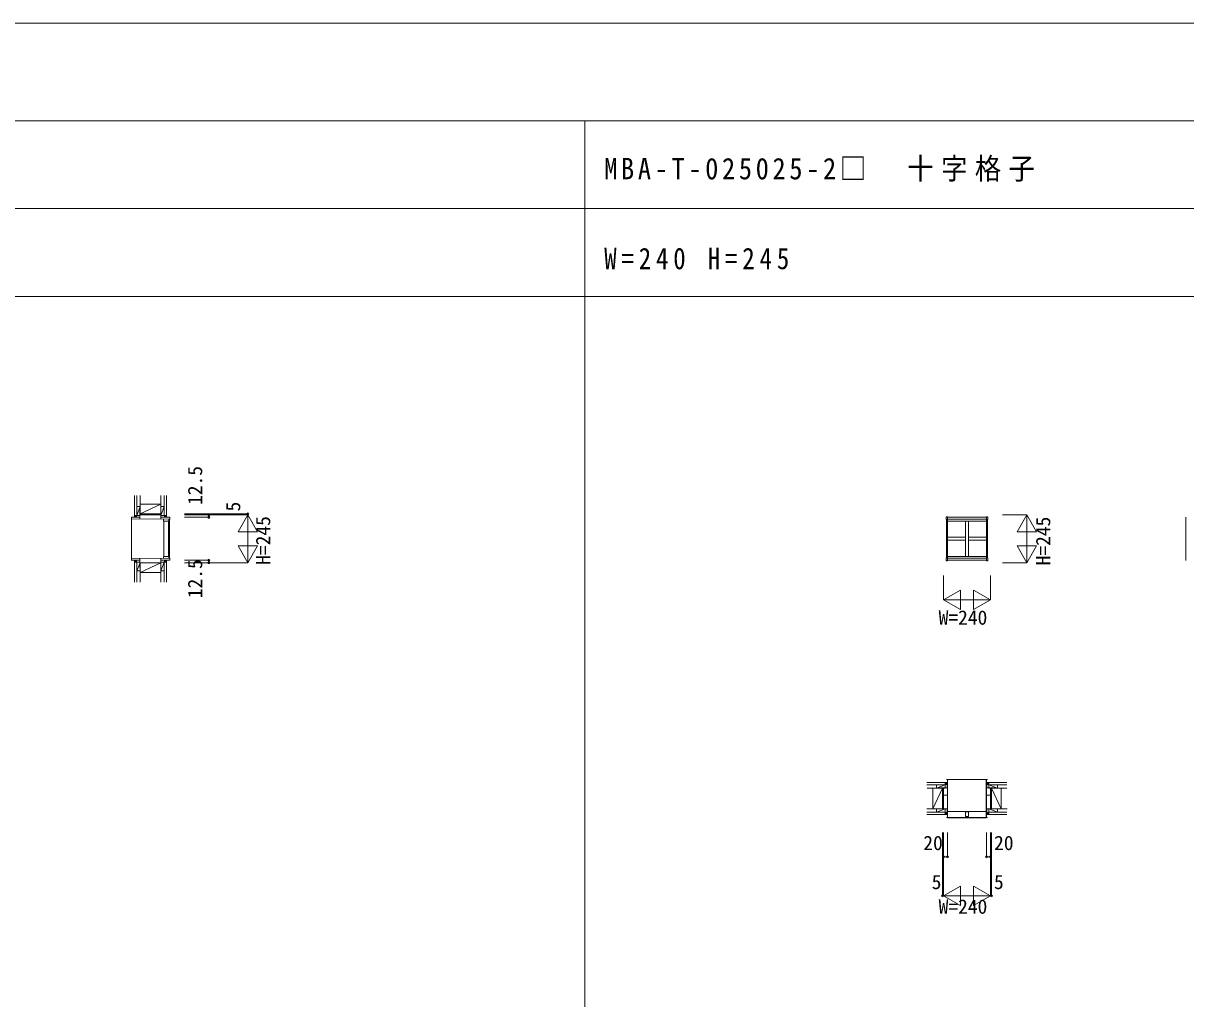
# Model space of a CAD drawing. Units: millimetres, scale not verified. Extents: x -14850 to 12650, y -10500 to 9500.
# Drawn here: x -6926 to -971, y 4500 to 9500 of the extents above; entities that cross this region are included whole.
import ezdxf
from ezdxf.enums import TextEntityAlignment as Align

# ---------------------------------------------------------------- set-up
doc = ezdxf.new("R2010")
doc.units = ezdxf.units.MM
doc.header["$LTSCALE"] = 50
doc.layers.add('0-0_0', color=7, linetype='Continuous')
for name, color, linetype, lineweight in [('0-1_USER1', 7, 'Continuous', 9), ('0-2_YKK_ZWAK', 2, 'Continuous', 9), ('0-3_YKK_11', 7, 'Continuous', 9), ('0-4_YKK_12', 4, 'Continuous', 9), ('0-5_YSS_K', 4, 'Continuous', 9), ('0-6_YKK_13', 4, 'Continuous', 9), ('0-7_YKK_D', 5, 'Continuous', 9), ('0-8_YKK_A1', 5, 'Continuous', 9)]:
    doc.layers.add(name, color=color, linetype=linetype, lineweight=lineweight)
doc.styles.add('ＭＳ ゴシック', font='')
doc.styles.get('ＭＳ ゴシック').set_extended_font_data('MS Gothic')

msp = doc.modelspace()

# ---------------------------------------------------------------- linework, layer by layer
at = {"layer": '0-1_USER1'}
for p, q in [((-14850, 9500), (12650, 9500)), ((-14850, 9000), (12150, 9000)), ((-4050, -10500), (-4050, 9000)), ((-14850, 8550), (12150, 8550)), ((-14850, 8100), (12150, 8100))]:
    msp.add_line(p, q, dxfattribs=at)
at = {"layer": '0-2_YKK_ZWAK'}
for p, q in [((-6100.23, 6985.14), (-5775.23, 6985.14)), ((-6100.23, 6980.14), (-5775.23, 6980.14)), ((-6100.23, 6967.64), (-5975.23, 6967.64)), ((-5975.23, 6980.14), (-5975.23, 6967.64)), ((-5825.23, 6893.54), (-5775.23, 6980.14)), ((-5775.23, 6980.14), (-5775.23, 6985.14)), ((-5775.23, 6980.14), (-5775.23, 6735.14)), ((-5725.23, 6893.54), (-5775.23, 6980.14)), ((-1785.33, 6980.14), (-1910.33, 6980.14)), ((-1785.33, 6980.14), (-1835.33, 6893.54)), ((-1785.33, 6980.14), (-1735.33, 6893.54)), ((-1785.33, 6980.14), (-1785.33, 6735.14)), ((-5825.23, 6893.54), (-5725.23, 6893.54)), ((-1735.33, 6893.54), (-1835.33, 6893.54)), ((-5825.23, 6821.74), (-5725.23, 6821.74)), ((-5825.23, 6821.74), (-5775.23, 6735.14)), ((-5775.23, 6735.14), (-5725.23, 6821.74)), ((-1785.33, 6735.14), (-1835.33, 6821.74)), ((-1835.33, 6821.74), (-1735.33, 6821.74)), ((-1785.33, 6735.14), (-1735.33, 6821.74)), ((-6100.23, 6747.64), (-5975.23, 6747.64)), ((-6100.23, 6735.14), (-5775.23, 6735.14)), ((-5975.23, 6735.14), (-5975.23, 6747.64)), ((-1785.33, 6735.14), (-1910.33, 6735.14)), ((-2212.13, 6669.64), (-2212.13, 6544.64)), ((-2212.13, 6544.64), (-2125.53, 6594.64)), ((-2125.53, 6494.64), (-2125.53, 6594.64)), ((-2058.73, 6594.64), (-2058.73, 6494.64)), ((-2212.13, 6544.64), (-1972.13, 6544.64)), ((-2212.13, 6544.64), (-2125.53, 6494.64)), ((-1972.13, 6544.64), (-2058.73, 6494.64)), ((-2217.13, 5352.95), (-2217.13, 5027.95)), ((-2212.13, 5352.95), (-2212.13, 5027.95)), ((-2192.13, 5352.95), (-2192.13, 5227.95)), ((-1992.13, 5352.95), (-1992.13, 5227.95)), ((-1972.13, 5352.95), (-1972.13, 5027.95)), ((-1967.13, 5352.95), (-1967.13, 5027.95)), ((-2212.13, 5227.95), (-2192.13, 5227.95)), ((-1992.13, 5227.95), (-1972.13, 5227.95)), ((-2212.13, 5027.95), (-2125.53, 5077.95)), ((-2125.53, 4977.95), (-2125.53, 5077.95)), ((-2058.73, 5077.95), (-2058.73, 4977.95)), ((-1972.13, 5027.95), (-2058.73, 5077.95)), ((-2217.13, 5027.95), (-2212.13, 5027.95)), ((-2212.13, 5027.95), (-1972.13, 5027.95)), ((-2212.13, 5027.95), (-2125.53, 4977.95)), ((-1972.13, 5027.95), (-2058.73, 4977.95)), ((-1972.13, 5027.95), (-1967.13, 5027.95))]:
    msp.add_line(p, q, dxfattribs=at)
msp.add_lwpolyline([(-1972.13, 6669.64), (-1972.13, 6544.64), (-2058.73, 6594.64)], dxfattribs=at)
for centre in [(-5975.23, 6980.14), (-5975.23, 6967.64), (-5775.23, 6985.14), (-5975.23, 6747.64), (-5975.23, 6735.14), (-2212.13, 5227.95), (-2192.13, 5227.95), (-1992.13, 5227.95), (-1972.13, 5227.95), (-2217.13, 5027.95), (-1967.13, 5027.95)]:
    msp.add_circle(centre, 5, dxfattribs=at)
at = {"layer": '0-3_YKK_11'}
for p, q in [((-6356.23, 6977.64), (-6356.23, 7080.14)), ((-6344.23, 6977.64), (-6344.23, 7080.14)), ((-6326.23, 6980.14), (-6326.23, 7080.14)), ((-6221.23, 7035.14), (-6326.23, 6985.14)), ((-6326.23, 7035.14), (-6221.23, 7035.14)), ((-6326.23, 7035.14), (-6326.23, 6985.14)), ((-6221.23, 7035.14), (-6221.23, 7080.14)), ((-6221.23, 6985.14), (-6221.23, 7035.14)), ((-6203.23, 6977.64), (-6203.23, 7080.14)), ((-6191.23, 6977.64), (-6191.23, 7080.14)), ((-6356.23, 6977.64), (-6328.83, 6977.64)), ((-6345.23, 6977.64), (-6345.23, 6967.64)), ((-6345.23, 6967.64), (-6329.23, 6967.64)), ((-6344.23, 6977.64), (-6326.23, 7022.64)), ((-6344.23, 7022.64), (-6344.23, 6977.64)), ((-6326.23, 7022.64), (-6344.23, 7022.64)), ((-6343.23, 6977.64), (-6328.83, 6977.64)), ((-6332.23, 6977.64), (-6342.23, 6977.64)), ((-6329.23, 6967.64), (-6329.23, 6977.64)), ((-6326.23, 6980.14), (-6326.23, 7022.64)), ((-6221.23, 6985.14), (-6326.23, 6985.14)), ((-6326.23, 6980.14), (-6221.23, 6985.14)), ((-6326.23, 6985.14), (-6221.23, 6985.14)), ((-6326.23, 6985.14), (-6326.23, 6980.14)), ((-6326.23, 6980.14), (-6221.23, 6980.14)), ((-6221.23, 7022.64), (-6221.23, 6977.64)), ((-6203.23, 7022.64), (-6221.23, 7022.64)), ((-6221.23, 6980.14), (-6221.23, 6985.14)), ((-6221.23, 6974.64), (-6221.23, 6967.64)), ((-6221.23, 6967.64), (-6202.23, 6967.64)), ((-6203.23, 6977.64), (-6220.23, 6977.64)), ((-6203.23, 6977.64), (-6203.23, 7022.64)), ((-6202.23, 6967.64), (-6202.23, 6977.64)), ((-6356.23, 6635.14), (-6356.23, 6737.64)), ((-6356.23, 6737.64), (-6329.23, 6737.64)), ((-6345.23, 6747.64), (-6329.23, 6747.64)), ((-6344.23, 6737.64), (-6344.23, 6635.14)), ((-6328.83, 6737.64), (-6344.23, 6737.64)), ((-6344.23, 6737.64), (-6344.23, 6692.64)), ((-6344.23, 6692.64), (-6328.83, 6731.14)), ((-6332.23, 6737.64), (-6342.23, 6737.64)), ((-6329.23, 6747.64), (-6329.23, 6737.64)), ((-6326.23, 6735.14), (-6221.23, 6735.14)), ((-6221.23, 6735.14), (-6326.23, 6685.14)), ((-6326.23, 6735.14), (-6326.23, 6685.14)), ((-6202.23, 6747.64), (-6221.23, 6747.64)), ((-6203.23, 6737.64), (-6221.23, 6737.64)), ((-6221.23, 6692.64), (-6203.23, 6737.64)), ((-6221.23, 6635.14), (-6221.23, 6735.14)), ((-6218.23, 6737.64), (-6205.23, 6737.64)), ((-6203.23, 6635.14), (-6203.23, 6737.64)), ((-6203.23, 6692.64), (-6203.23, 6737.64)), ((-6191.23, 6737.64), (-6191.23, 6635.14)), ((-6344.23, 6692.64), (-6326.23, 6692.64)), ((-6326.23, 6692.64), (-6326.23, 6710.14)), ((-6326.23, 6635.14), (-6326.23, 6709.14)), ((-6326.23, 6685.14), (-6221.23, 6685.14)), ((-6221.23, 6692.64), (-6203.23, 6692.64)), ((-2203.63, 5608.95), (-2297.13, 5608.95)), ((-2203.63, 5596.95), (-2297.13, 5596.95)), ((-2248.63, 5596.95), (-2203.63, 5596.95)), ((-2248.63, 5596.95), (-2248.63, 5578.95)), ((-2203.63, 5608.95), (-2203.63, 5578.95)), ((-2203.63, 5596.95), (-2203.63, 5581.55)), ((-2193.63, 5581.95), (-2193.63, 5597.94)), ((-1990.63, 5581.95), (-1990.63, 5597.94)), ((-1980.63, 5608.95), (-1887.13, 5608.95)), ((-1980.63, 5608.95), (-1980.63, 5578.95)), ((-1980.63, 5596.95), (-1887.13, 5596.95)), ((-1935.63, 5578.95), (-1980.63, 5596.95)), ((-1935.63, 5596.95), (-1980.63, 5596.95)), ((-1980.63, 5596.95), (-1980.63, 5581.55)), ((-1935.63, 5596.95), (-1935.63, 5578.95)), ((-2217.13, 5578.95), (-2296.5, 5578.95)), ((-2267.13, 5473.95), (-2217.13, 5578.95)), ((-2267.13, 5578.95), (-2267.13, 5473.95)), ((-2217.13, 5473.95), (-2212.13, 5578.95)), ((-2217.13, 5578.95), (-2217.13, 5473.95)), ((-2217.13, 5473.95), (-2217.13, 5578.95)), ((-2212.13, 5578.95), (-2217.13, 5578.95)), ((-2212.13, 5473.95), (-2212.13, 5578.95)), ((-2203.63, 5594.95), (-2203.63, 5584.95)), ((-2203.63, 5581.95), (-2193.63, 5581.95)), ((-1980.63, 5581.95), (-1990.63, 5581.95)), ((-1980.63, 5594.95), (-1980.63, 5584.95)), ((-1980.63, 5578.95), (-1935.63, 5578.95)), ((-1972.13, 5473.95), (-1972.13, 5578.95)), ((-1972.13, 5578.95), (-1967.13, 5578.95)), ((-1967.13, 5578.95), (-1887.76, 5578.95)), ((-1917.13, 5473.95), (-1967.13, 5578.95)), ((-1967.13, 5473.95), (-1967.13, 5578.95)), ((-1917.13, 5578.95), (-1917.13, 5473.95)), ((-2217.13, 5473.95), (-2297.66, 5473.95)), ((-2203.63, 5455.95), (-2297.13, 5455.95)), ((-2297.13, 5443.95), (-2203.63, 5443.95)), ((-2267.13, 5473.95), (-2217.13, 5473.95)), ((-2203.63, 5473.95), (-2248.63, 5473.95)), ((-2248.63, 5455.95), (-2203.63, 5473.95)), ((-2248.63, 5473.95), (-2248.63, 5455.95)), ((-2248.63, 5455.95), (-2203.63, 5455.95)), ((-2217.13, 5473.95), (-2212.13, 5473.95)), ((-2203.63, 5457.95), (-2203.63, 5467.95)), ((-2193.63, 5473.95), (-2193.63, 5454.94)), ((-1990.63, 5473.95), (-1990.63, 5454.94)), ((-1980.63, 5473.95), (-1990.63, 5473.95)), ((-1935.63, 5455.95), (-1980.63, 5473.95)), ((-1980.63, 5473.95), (-1935.63, 5473.95)), ((-1980.63, 5455.95), (-1980.63, 5473.95)), ((-1980.63, 5457.95), (-1980.63, 5467.95)), ((-1980.63, 5455.95), (-1887.13, 5455.95)), ((-1935.63, 5455.95), (-1980.63, 5455.95)), ((-1887.13, 5443.95), (-1980.63, 5443.95)), ((-1967.13, 5473.95), (-1972.13, 5473.95)), ((-1967.13, 5473.95), (-1886.6, 5473.95)), ((-1917.13, 5473.95), (-1967.13, 5473.95)), ((-1935.63, 5473.95), (-1935.63, 5455.95))]:
    msp.add_line(p, q, dxfattribs=at)
for points in [[(-6203.23, 7022.64), (-6221.23, 6977.64), (-6205.23, 6977.64)], [(-6221.23, 6747.64), (-6221.23, 6737.64), (-6221.23, 6692.64)], [(-2203.63, 5578.95), (-2248.63, 5578.95), (-2203.63, 5596.95)], [(-1967.13, 5578.95), (-1967.13, 5473.95), (-1972.13, 5578.95)], [(-2203.63, 5455.95), (-2203.63, 5473.95), (-2193.63, 5473.95)]]:
    msp.add_lwpolyline(points, dxfattribs=at)
at = {"layer": '0-4_YKK_12'}
for p, q in [((-2198.93, 6969.14), (-2198.93, 6956.64)), ((-2192.93, 6970.64), (-2197.43, 6970.64)), ((-2191.43, 6956.64), (-2191.43, 6969.14)), ((-1992.83, 6967.64), (-2191.43, 6967.64)), ((-1992.83, 6956.64), (-1992.83, 6969.14)), ((-1991.33, 6970.64), (-1986.83, 6970.64)), ((-1985.33, 6969.14), (-1985.33, 6956.64)), ((-2197.43, 6956.14), (-2198.43, 6956.14)), ((-2197.43, 6956.14), (-2191.93, 6956.14)), ((-2197.13, 6759.14), (-2197.13, 6956.14)), ((-2192.13, 6759.14), (-2192.13, 6956.14)), ((-2192.13, 6948.14), (-1992.13, 6948.14)), ((-1992.83, 6957.64), (-2191.43, 6957.64)), ((-2099.63, 6948.14), (-2099.63, 6767.14)), ((-2084.63, 6948.14), (-2084.63, 6767.14)), ((-1986.83, 6956.14), (-1992.33, 6956.14)), ((-1992.13, 6759.14), (-1992.13, 6956.14)), ((-1987.13, 6759.14), (-1987.13, 6956.14)), ((-1986.83, 6956.14), (-1985.83, 6956.14)), ((-2099.63, 6865.14), (-2192.13, 6865.14)), ((-2099.63, 6850.14), (-2192.13, 6850.14)), ((-1992.13, 6865.14), (-2084.63, 6865.14)), ((-1992.13, 6850.14), (-2084.63, 6850.14)), ((-2198.93, 6746.14), (-2198.93, 6758.64)), ((-2197.43, 6759.14), (-2198.43, 6759.14)), ((-2197.43, 6759.14), (-2191.93, 6759.14)), ((-2192.93, 6744.64), (-2197.43, 6744.64)), ((-1992.83, 6767.14), (-2191.43, 6767.14)), ((-2191.43, 6758.64), (-2191.43, 6746.14)), ((-1992.83, 6757.64), (-2191.43, 6757.64)), ((-1992.83, 6747.64), (-2191.43, 6747.64)), ((-1992.83, 6758.64), (-1992.83, 6746.14)), ((-1986.83, 6759.14), (-1992.33, 6759.14)), ((-1991.33, 6744.64), (-1986.83, 6744.64)), ((-1986.83, 6759.14), (-1985.83, 6759.14)), ((-1985.33, 6746.14), (-1985.33, 6758.64))]:
    msp.add_line(p, q, dxfattribs=at)
for centre, radius, start, end in [((-2197.43, 6969.14), 1.5, 90, 180), ((-2192.93, 6969.14), 1.5, 0, 90), ((-1991.33, 6969.14), 1.5, 90, 180), ((-1986.83, 6969.14), 1.5, 0, 90), ((-2198.43, 6956.64), 0.5, 180, 270), ((-2191.93, 6956.64), 0.5, 270, 0), ((-1992.33, 6956.64), 0.5, 180, 270), ((-1985.83, 6956.64), 0.5, 270, 0), ((-2198.43, 6758.64), 0.5, 90, 180), ((-2197.43, 6746.14), 1.5, 180, 270), ((-2192.93, 6746.14), 1.5, 270, 0), ((-2191.93, 6758.64), 0.5, 0, 90), ((-1992.33, 6758.64), 0.5, 90, 180), ((-1991.33, 6746.14), 1.5, 180, 270), ((-1986.83, 6746.14), 1.5, 270, 0), ((-1985.83, 6758.64), 0.5, 0, 90)]:
    msp.add_arc(centre, radius, start, end, dxfattribs=at)
at = {"layer": '0-5_YSS_K'}
for p, q in [((-2197.13, 5624.44), (-2192.13, 5624.44)), ((-2192.13, 5624.44), (-2192.13, 5428.45)), ((-2191.38, 5623.95), (-1992.88, 5623.95)), ((-2191.38, 5428.94), (-2191.38, 5623.95)), ((-1992.88, 5623.95), (-1992.88, 5428.94)), ((-1987.13, 5624.44), (-1992.13, 5624.44)), ((-1992.13, 5624.44), (-1992.13, 5428.45)), ((-2237.13, 5578.95), (-2237.13, 5581.55)), ((-2237.13, 5581.55), (-2192.13, 5581.55)), ((-2224.33, 5578.95), (-2224.33, 5581.55)), ((-2212.13, 5539.45), (-2212.13, 5543.95)), ((-2212.13, 5543.95), (-2192.13, 5543.95)), ((-1947.13, 5581.55), (-1992.13, 5581.55)), ((-1972.13, 5543.95), (-1992.13, 5543.95)), ((-1972.13, 5539.45), (-1972.13, 5543.95)), ((-1959.93, 5578.95), (-1959.93, 5581.55)), ((-1947.13, 5578.95), (-1947.13, 5581.55)), ((-2212.13, 5473.95), (-2212.13, 5493.94)), ((-1972.13, 5473.95), (-1972.13, 5493.94)), ((-2192.13, 5473.95), (-2212.13, 5473.95)), ((-2192.13, 5428.45), (-2197.13, 5428.45)), ((-1992.88, 5428.94), (-2191.38, 5428.94)), ((-2191.13, 5459.95), (-1993.13, 5459.95)), ((-2191.13, 5427.95), (-2191.13, 5459.95)), ((-1993.13, 5427.95), (-2191.13, 5427.95)), ((-2099.63, 5434.65), (-2099.63, 5458.65)), ((-2099.63, 5458.65), (-2084.63, 5458.65)), ((-2084.63, 5434.65), (-2099.63, 5434.65)), ((-2084.63, 5458.65), (-2084.63, 5434.65)), ((-1993.13, 5459.95), (-1993.13, 5427.95)), ((-1992.13, 5473.95), (-1972.13, 5473.95)), ((-1992.13, 5428.45), (-1987.13, 5428.45))]:
    msp.add_line(p, q, dxfattribs=at)
at = {"layer": '0-6_YKK_13'}
for p, q in [((-6371.73, 6968.14), (-6371.73, 6747.14)), ((-6326.23, 7005.14), (-6328.83, 7005.14)), ((-6328.83, 7005.14), (-6328.83, 6957.96)), ((-6326.23, 6992.34), (-6328.83, 6992.34)), ((-6319.73, 6980.14), (-6328.83, 6980.14)), ((-6221.23, 6980.14), (-6241.23, 6980.14)), ((-6221.23, 6958.79), (-6221.23, 6980.14)), ((-6221.23, 6967.64), (-6175.23, 6967.64)), ((-6175.23, 6967.64), (-6175.23, 6957.04)), ((-971.73, 6968.14), (-971.73, 6747.14)), ((-6371.23, 6957.64), (-6176.23, 6959.14)), ((-6207.23, 6948.14), (-6207.23, 6958.14)), ((-6180.52, 6948.14), (-6207.23, 6948.14)), ((-6205.93, 6948.14), (-6205.93, 6767.14)), ((-6181.93, 6767.14), (-6181.93, 6948.14)), ((-6175.23, 6957.04), (-6180.52, 6957.04)), ((-6180.52, 6957.04), (-6180.52, 6948.14)), ((-6176.23, 6957.04), (-6176.23, 6948.14)), ((-6175.73, 6957.04), (-6175.73, 6758.24)), ((-6371.23, 6757.64), (-6176.23, 6756.14)), ((-6328.83, 6710.14), (-6328.83, 6757.31)), ((-6319.73, 6735.14), (-6328.83, 6735.14)), ((-6221.23, 6735.14), (-6241.23, 6735.14)), ((-6221.23, 6756.48), (-6221.23, 6735.14)), ((-6221.23, 6747.64), (-6175.23, 6747.64)), ((-6180.52, 6767.14), (-6207.23, 6767.14)), ((-6207.23, 6767.14), (-6207.23, 6757.14)), ((-6180.52, 6758.24), (-6180.52, 6767.14)), ((-6176.23, 6758.24), (-6176.23, 6767.14)), ((-6326.23, 6722.94), (-6328.83, 6722.94)), ((-6326.23, 6710.14), (-6328.83, 6710.14))]:
    msp.add_line(p, q, dxfattribs=at)
for points in [[(-6328.83, 6967.64), (-6371.23, 6967.64), (-6371.23, 6957.64)], [(-6328.83, 6747.64), (-6371.23, 6747.64), (-6371.23, 6757.64)], [(-6175.23, 6747.64), (-6175.23, 6758.24), (-6180.52, 6758.24)]]:
    msp.add_lwpolyline(points, dxfattribs=at)
at = {"layer": '0-7_YKK_D'}
for p, q in [((-2203.63, 5606.74), (-2201.73, 5608.65)), ((-2203.63, 5601.09), (-2196.07, 5608.65)), ((-2193.63, 5597.94), (-2203.63, 5597.94)), ((-2201.16, 5597.9), (-2193.63, 5605.43)), ((-2195.46, 5597.94), (-2193.63, 5599.78)), ((-2193.63, 5608.95), (-2193.93, 5608.65)), ((-1990.63, 5608.95), (-1990.33, 5608.65)), ((-1983.09, 5597.9), (-1990.63, 5605.43)), ((-1988.8, 5597.94), (-1990.63, 5599.78)), ((-1990.63, 5597.94), (-1980.63, 5597.94)), ((-1980.93, 5608.65), (-1990.33, 5608.65)), ((-1980.63, 5601.09), (-1988.19, 5608.65)), ((-1980.63, 5606.74), (-1982.53, 5608.65)), ((-1980.63, 5608.95), (-1980.93, 5608.65)), ((-2203.63, 5443.95), (-2203.63, 5455.95)), ((-2193.63, 5454.94), (-2203.63, 5454.94)), ((-2203.63, 5453.12), (-2201.8, 5454.94)), ((-2203.63, 5447.46), (-2196.14, 5454.94)), ((-2203.63, 5443.95), (-2203.33, 5444.24)), ((-2203.33, 5444.24), (-2193.93, 5444.24)), ((-2201.19, 5444.24), (-2193.63, 5451.8)), ((-2195.53, 5444.24), (-2193.63, 5446.15)), ((-2193.63, 5443.95), (-2193.93, 5444.24)), ((-1990.63, 5454.94), (-1980.63, 5454.94)), ((-1983.07, 5444.24), (-1990.63, 5451.8)), ((-1988.73, 5444.24), (-1990.63, 5446.15)), ((-1990.63, 5443.95), (-1990.33, 5444.24)), ((-1980.93, 5444.24), (-1990.33, 5444.24)), ((-1980.63, 5447.46), (-1988.11, 5454.94)), ((-1980.63, 5453.12), (-1982.46, 5454.94)), ((-1980.63, 5443.95), (-1980.93, 5444.24)), ((-1980.63, 5443.95), (-1980.63, 5455.95))]:
    msp.add_line(p, q, dxfattribs=at)
msp.add_lwpolyline([(-2203.63, 5608.95), (-2203.33, 5608.65), (-2193.93, 5608.65)], dxfattribs=at)
at = {"layer": '0-8_YKK_A1'}
for p, q in [((-6356.23, 6977.64), (-6355.93, 6977.34)), ((-6356.23, 6967.64), (-6355.93, 6967.94)), ((-6355.93, 6970.08), (-6348.37, 6977.64)), ((-6355.93, 6975.74), (-6354.02, 6977.64)), ((-6355.93, 6967.94), (-6355.93, 6977.34)), ((-6352.71, 6967.64), (-6345.23, 6975.12)), ((-6347.05, 6967.64), (-6345.05, 6969.64)), ((-6203.23, 6977.64), (-6191.23, 6977.64)), ((-6200.4, 6977.64), (-6202.4, 6975.64)), ((-6194.74, 6977.64), (-6202.23, 6970.15)), ((-6191.53, 6975.19), (-6199.08, 6967.64)), ((-6191.53, 6969.54), (-6193.43, 6967.64)), ((-6191.23, 6977.64), (-6191.53, 6977.34)), ((-6191.53, 6977.34), (-6191.53, 6967.94)), ((-6191.23, 6967.64), (-6191.53, 6967.94)), ((-6356.23, 6747.64), (-6355.93, 6747.34)), ((-6356.23, 6737.64), (-6355.93, 6737.94)), ((-6351.2, 6747.64), (-6355.93, 6742.91)), ((-6355.93, 6747.34), (-6355.93, 6737.94)), ((-6345.54, 6747.64), (-6355.54, 6737.64)), ((-6345.23, 6742.3), (-6349.88, 6737.64)), ((-6345.23, 6737.64), (-6345.23, 6747.64)), ((-6203.23, 6737.64), (-6191.23, 6737.64)), ((-6202.4, 6745.64), (-6200.4, 6747.64)), ((-6202.27, 6740.1), (-6194.74, 6747.64)), ((-6202.23, 6737.64), (-6202.23, 6747.64)), ((-6199.08, 6737.64), (-6191.53, 6745.19)), ((-6193.43, 6737.64), (-6191.53, 6739.54)), ((-6191.23, 6747.64), (-6191.53, 6747.34)), ((-6191.53, 6737.94), (-6191.53, 6747.34)), ((-6191.23, 6737.64), (-6191.53, 6737.94))]:
    msp.add_line(p, q, dxfattribs=at)

# ---------------------------------------------------------------- texts
at = {"layer": '0-0_0', "char_height": 110, "attachment_point": 7, "style": 'ＭＳ ゴシック'}
for s, insert in [('\\T1.28;\\W0.9;MBA-T-025025-2□\u3000十字格子', (-3950, 8687.5)), ('\\T1.39;\\W0.85;W=240\\~H=245', (-3950, 8237.5))]:
    msp.add_mtext(s, dxfattribs=dict(at, insert=insert))
at = {"layer": '0-2_YKK_ZWAK', "color": 4, "style": 'ＭＳ ゴシック'}
for s, p in [('12.5', (-5987.23, 7031.16)), ('5', (-5792.23, 6997.66)), ('H=245', (-5638.81, 6724.26)), ('H=245', (-1643.62, 6721.4)), ('12.5', (-5987.23, 6553.07))]:
    msp.add_text(s, height=73.31, rotation=90, dxfattribs=at).set_placement(p, align=Align.BOTTOM_LEFT)
for s, p in [('W=240', (-2237.13, 6395.29)), ('20', (-2315.7, 5239.95)), ('20', (-1953.14, 5239.95)), ('5', (-2272.78, 5039.95)), ('5', (-1953.7, 5039.95)), ('W=240', (-2237.13, 4913.76))]:
    msp.add_text(s, height=73.31, dxfattribs=at).set_placement(p, align=Align.BOTTOM_LEFT)

doc.saveas('drawing.dxf')
